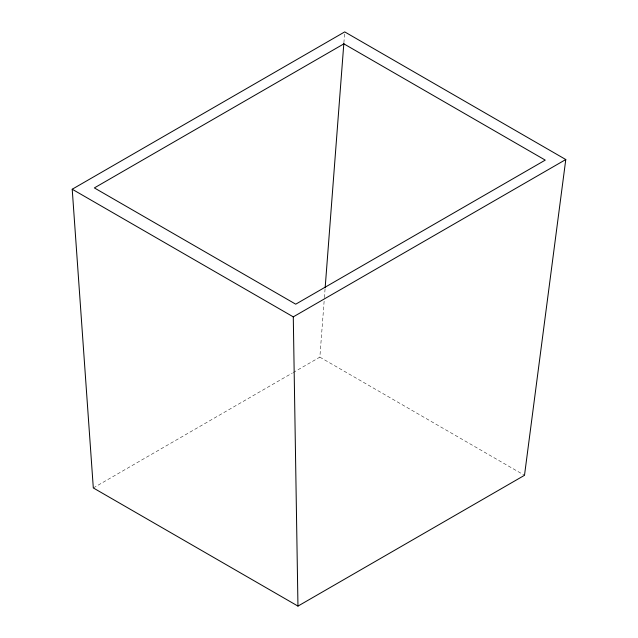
<?xml version="1.0" encoding="UTF-8"?>
<svg xmlns="http://www.w3.org/2000/svg" width="638" height="638" viewBox="0 0 638 638"><rect width="100%" height="100%" fill="white"/><g stroke="black" fill="none" stroke-linecap="round" stroke-linejoin="round"><path stroke-width="0.48" stroke-dasharray="3.19 2.39" d="M293.145 372.568L319.853 357.152L324.319 298.648M324.399 297.651L325.085 288.727M343.882 42.81L344.568 33.886M93.308 487.942L292.284 373.063M319.853 357.152L524.5 475.31"/><path stroke-width="0.96" d="M325.157 287.738L343.81 43.799M565.786 159.532L524.5 475.31L297.962 606.1L93.308 487.942L72.214 189.231L344.719 31.9L565.786 159.532L293.281 316.863L72.214 189.231M293.281 316.863L297.962 606.1M343.882 43.855L94.36 187.915L295.729 304.182L545.251 160.114L343.882 43.855"/></g></svg>
